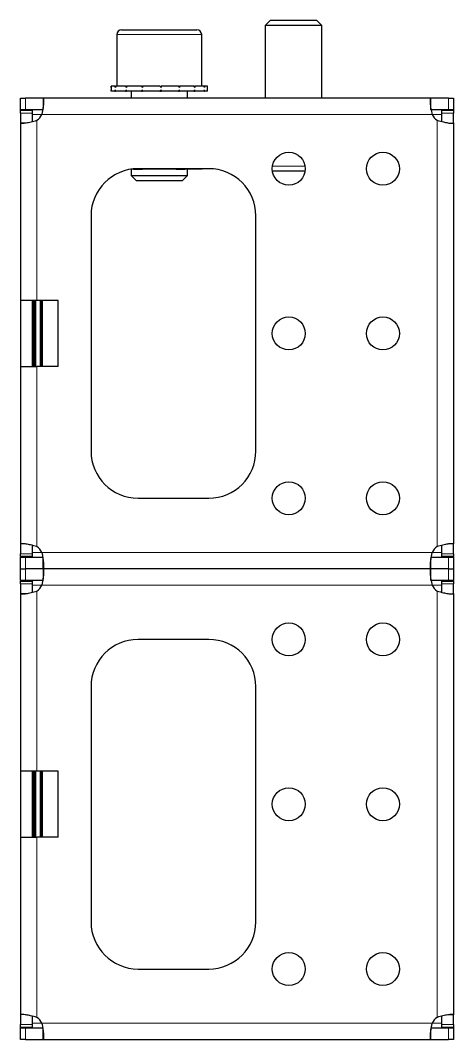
# Model space of a CAD drawing. Header units: millimetres. Extents: x 0 to 3263, y -408 to 594.
# Drawn here: x 3170.8 to 3262.8, y 289.4 to 505.9 of the extents above; entities that cross this region are included whole.
import ezdxf

# ---------------------------------------------------------------- set-up
doc = ezdxf.new("R2010")
doc.units = ezdxf.units.MM

msp = doc.modelspace()

# ---------------------------------------------------------------- linework, layer by layer
at = {"color": 7, "linetype": 'Continuous', "lineweight": 25}
for p, q in [((3223.83, 505.89), (3222.75, 504.82)), ((3222.75, 504.82), (3222.75, 489.39)), ((3234.75, 504.82), (3222.75, 504.82)), ((3233.68, 505.89), (3223.83, 505.89)), ((3234.75, 504.82), (3233.68, 505.89)), ((3234.75, 489.39), (3234.75, 504.82)), ((3191.25, 502.89), (3191.25, 491.89)), ((3192.25, 503.89), (3199.78, 503.89)), ((3199.78, 503.89), (3208.25, 503.89)), ((3209.25, 491.89), (3209.25, 502.89)), ((3190, 491.89), (3190, 490.89)), ((3190, 491.89), (3190.01, 491.89)), ((3190.01, 491.89), (3190.01, 491.64)), ((3190.84, 491.89), (3190.01, 491.89)), ((3190.84, 491.89), (3190.94, 491.89)), ((3190.94, 491.89), (3190.94, 491.64)), ((3193.1, 491.89), (3190.94, 491.89)), ((3193.1, 491.89), (3193.28, 491.89)), ((3193.28, 491.89), (3193.28, 491.64)), ((3196.46, 491.89), (3193.28, 491.89)), ((3196.46, 491.89), (3196.69, 491.89)), ((3196.69, 491.89), (3196.69, 491.64)), ((3200.39, 491.89), (3196.69, 491.89)), ((3200.39, 491.89), (3200.47, 491.89)), ((3200.59, 491.89), (3200.64, 491.89)), ((3200.64, 491.89), (3200.64, 491.64)), ((3204.3, 491.89), (3200.64, 491.89)), ((3204.3, 491.89), (3204.53, 491.89)), ((3204.53, 491.89), (3204.53, 491.64)), ((3207.6, 491.89), (3204.53, 491.89)), ((3207.6, 491.89), (3207.77, 491.89)), ((3207.77, 491.89), (3207.77, 491.64)), ((3209.77, 491.89), (3207.77, 491.89)), ((3209.77, 491.89), (3209.86, 491.89)), ((3209.86, 491.89), (3209.86, 491.64)), ((3210.5, 491.89), (3209.86, 491.89)), ((3210.5, 490.89), (3210.5, 491.89)), ((3170.75, 486.89), (3170.75, 489.39)), ((3170.75, 489.39), (3171.86, 489.39)), ((3175.58, 489.39), (3171.86, 489.39)), ((3175.58, 489.39), (3175.58, 487.18)), ((3257.92, 489.39), (3175.58, 489.39)), ((3190, 490.89), (3190.01, 490.89)), ((3190.01, 490.89), (3190.01, 491.14)), ((3190.84, 490.89), (3190.01, 490.89)), ((3190.84, 490.89), (3190.94, 490.89)), ((3190.94, 490.89), (3190.94, 491.14)), ((3193.1, 490.89), (3190.94, 490.89)), ((3193.1, 490.89), (3193.28, 490.89)), ((3193.28, 490.89), (3193.28, 491.14)), ((3196.46, 490.89), (3193.28, 490.89)), ((3194.25, 490.89), (3194.25, 489.39)), ((3196.46, 490.89), (3196.69, 490.89)), ((3196.69, 490.89), (3196.69, 491.14)), ((3200.39, 490.89), (3196.69, 490.89)), ((3200.39, 490.89), (3200.55, 490.89)), ((3200.55, 490.89), (3200.64, 490.89)), ((3200.64, 490.89), (3200.64, 491.14)), ((3204.3, 490.89), (3200.64, 490.89)), ((3204.3, 490.89), (3204.53, 490.89)), ((3204.53, 490.89), (3204.53, 491.14)), ((3207.6, 490.89), (3204.53, 490.89)), ((3206.25, 489.39), (3206.25, 490.89)), ((3207.6, 490.89), (3207.77, 490.89)), ((3207.77, 490.89), (3207.77, 491.14)), ((3209.77, 490.89), (3207.77, 490.89)), ((3209.77, 490.89), (3209.86, 490.89)), ((3209.86, 490.89), (3209.86, 491.14)), ((3210.5, 490.89), (3209.86, 490.89)), ((3257.92, 486.89), (3257.92, 489.39)), ((3261.64, 489.39), (3257.92, 489.39)), ((3261.64, 489.39), (3262.75, 489.39)), ((3262.75, 489.39), (3262.75, 486.89)), ((3171.86, 486.89), (3170.75, 486.89)), ((3170.75, 486.89), (3170.75, 486.79)), ((3170.75, 486.79), (3173.25, 486.79)), ((3170.75, 486.18), (3170.75, 486.79)), ((3170.75, 486.18), (3170.75, 484.12)), ((3175.58, 486.89), (3171.86, 486.89)), ((3173.25, 486.79), (3173.25, 486.18)), ((3173.25, 486.18), (3173.25, 484.36)), ((3261.64, 486.89), (3257.92, 486.89)), ((3260.25, 486.79), (3262.75, 486.79)), ((3260.25, 486.18), (3260.25, 486.79)), ((3260.25, 484.34), (3260.25, 486.18)), ((3262.75, 486.89), (3261.64, 486.89)), ((3262.75, 486.79), (3262.75, 486.89)), ((3262.75, 486.79), (3262.75, 486.18)), ((3262.75, 484.12), (3262.75, 486.18)), ((3170.75, 484.12), (3171.84, 484.12)), ((3170.75, 484.12), (3170.75, 446.39)), ((3262.75, 484.12), (3262.75, 394.67)), ((3194.25, 474.28), (3194.25, 472.97)), ((3194.78, 474.29), (3194.34, 474.29)), ((3194.78, 474.29), (3196.68, 474.29)), ((3210.75, 474.39), (3195.75, 474.39)), ((3197.23, 474.29), (3196.68, 474.29)), ((3203.27, 474.29), (3197.23, 474.29)), ((3203.83, 474.29), (3203.27, 474.29)), ((3203.83, 474.29), (3205.73, 474.29)), ((3208.98, 474.29), (3205.73, 474.29)), ((3206.25, 472.97), (3206.25, 474.29)), ((3208.98, 474.29), (3208.98, 474.39)), ((3209.08, 474.29), (3208.98, 474.29)), ((3209.1, 474.29), (3209.08, 474.29)), ((3209.08, 474.29), (3209.08, 474.29)), ((3194.25, 472.97), (3195.33, 471.89)), ((3194.25, 472.97), (3199.9, 472.97)), ((3199.9, 472.97), (3206.25, 472.97)), ((3205.18, 471.89), (3206.25, 472.97)), ((3231.22, 473.89), (3224.29, 473.89)), ((3195.33, 471.89), (3199.96, 471.89)), ((3199.96, 471.89), (3205.18, 471.89)), ((3185.75, 464.39), (3185.75, 414.39)), ((3220.75, 414.39), (3220.75, 464.39)), ((3174.25, 446.39), (3170.75, 446.39)), ((3170.75, 446.39), (3170.75, 432.39)), ((3173.25, 446.39), (3173.25, 432.39)), ((3178.75, 446.39), (3174.25, 446.39)), ((3178.75, 432.39), (3178.75, 446.39)), ((3170.75, 432.39), (3174.25, 432.39)), ((3170.75, 432.39), (3170.75, 394.67)), ((3178.75, 432.39), (3174.25, 432.39)), ((3195.75, 404.39), (3210.75, 404.39)), ((3170.75, 394.67), (3170.75, 392.6)), ((3173.25, 394.44), (3173.25, 392.6)), ((3260.25, 392.6), (3260.25, 394.42)), ((3262.75, 394.67), (3261.66, 394.67)), ((3262.75, 392.6), (3262.75, 394.67)), ((3170.75, 391.99), (3170.75, 392.6)), ((3173.25, 391.99), (3170.75, 391.99)), ((3170.75, 391.99), (3170.75, 391.89)), ((3170.75, 389.39), (3170.75, 391.89)), ((3170.75, 391.89), (3171.86, 391.89)), ((3171.86, 391.89), (3175.58, 391.89)), ((3173.25, 392.6), (3173.25, 391.99)), ((3175.58, 389.39), (3175.58, 391.89)), ((3257.92, 391.89), (3261.64, 391.89)), ((3260.25, 391.99), (3260.25, 392.6)), ((3262.75, 391.99), (3260.25, 391.99)), ((3261.64, 391.89), (3262.75, 391.89)), ((3262.75, 392.6), (3262.75, 391.99)), ((3262.75, 391.89), (3262.75, 391.99)), ((3262.75, 391.89), (3262.75, 389.39)), ((3257.92, 389.39), (3257.92, 391.61)), ((3170.75, 386.89), (3170.75, 389.39)), ((3170.75, 389.39), (3171.86, 389.39)), ((3175.58, 389.39), (3171.86, 389.39)), ((3175.58, 389.39), (3175.58, 387.18)), ((3257.92, 389.39), (3175.58, 389.39)), ((3257.92, 386.89), (3257.92, 389.39)), ((3261.64, 389.39), (3257.92, 389.39)), ((3261.64, 389.39), (3262.75, 389.39)), ((3262.75, 389.39), (3262.75, 386.89)), ((3171.86, 386.89), (3170.75, 386.89)), ((3170.75, 386.89), (3170.75, 386.79)), ((3170.75, 386.79), (3173.25, 386.79)), ((3170.75, 386.18), (3170.75, 386.79)), ((3170.75, 386.18), (3170.75, 384.12)), ((3175.58, 386.89), (3171.86, 386.89)), ((3173.25, 386.79), (3173.25, 386.18)), ((3173.25, 386.18), (3173.25, 384.36)), ((3261.64, 386.89), (3257.92, 386.89)), ((3260.25, 386.79), (3262.75, 386.79)), ((3260.25, 386.18), (3260.25, 386.79)), ((3260.25, 384.34), (3260.25, 386.18)), ((3262.75, 386.89), (3261.64, 386.89)), ((3262.75, 386.79), (3262.75, 386.89)), ((3262.75, 386.79), (3262.75, 386.18)), ((3262.75, 384.12), (3262.75, 386.18)), ((3170.75, 384.12), (3171.84, 384.12)), ((3170.75, 384.12), (3170.75, 346.39)), ((3262.75, 384.12), (3262.75, 294.67)), ((3210.75, 374.39), (3195.75, 374.39)), ((3185.75, 364.39), (3185.75, 314.39)), ((3220.75, 314.39), (3220.75, 364.39)), ((3174.25, 346.39), (3170.75, 346.39)), ((3170.75, 346.39), (3170.75, 332.39)), ((3173.25, 346.39), (3173.25, 332.39)), ((3178.75, 346.39), (3174.25, 346.39)), ((3178.75, 332.39), (3178.75, 346.39)), ((3170.75, 332.39), (3174.25, 332.39)), ((3170.75, 332.39), (3170.75, 294.67)), ((3178.75, 332.39), (3174.25, 332.39)), ((3195.75, 304.39), (3210.75, 304.39)), ((3170.75, 294.67), (3170.75, 292.6)), ((3262.75, 294.67), (3261.66, 294.67)), ((3262.75, 292.6), (3262.75, 294.67)), ((3170.75, 291.99), (3170.75, 292.6)), ((3173.25, 294.44), (3173.25, 292.6)), ((3173.25, 292.6), (3173.25, 291.99)), ((3260.25, 292.6), (3260.25, 294.42)), ((3260.25, 291.99), (3260.25, 292.6)), ((3262.75, 292.6), (3262.75, 291.99)), ((3173.25, 291.99), (3170.75, 291.99)), ((3170.75, 291.99), (3170.75, 291.89)), ((3170.75, 289.39), (3170.75, 291.89)), ((3170.75, 291.89), (3171.86, 291.89)), ((3171.86, 291.89), (3175.58, 291.89)), ((3175.58, 289.39), (3175.58, 291.89)), ((3257.92, 291.89), (3261.64, 291.89)), ((3257.92, 289.39), (3257.92, 291.61)), ((3262.75, 291.99), (3260.25, 291.99)), ((3261.64, 291.89), (3262.75, 291.89)), ((3262.75, 291.89), (3262.75, 291.99)), ((3262.75, 291.89), (3262.75, 289.39)), ((3171.86, 289.39), (3170.75, 289.39)), ((3171.86, 289.39), (3175.58, 289.39)), ((3175.58, 289.39), (3257.92, 289.39)), ((3257.92, 289.39), (3261.64, 289.39)), ((3262.75, 289.39), (3261.64, 289.39))]:
    msp.add_line(p, q, dxfattribs=at)
at = {"color": 8, "linetype": 'Continuous', "lineweight": 18}
for p, q in [((3199.72, 502.89), (3191.25, 502.89)), ((3209.25, 502.89), (3199.72, 502.89)), ((3171.86, 489.39), (3171.86, 486.89)), ((3261.64, 486.89), (3261.64, 489.39)), ((3173.25, 486.18), (3170.75, 486.18)), ((3173.25, 485.89), (3175.34, 485.89)), ((3175.34, 485.89), (3258.16, 485.89)), ((3258.16, 485.89), (3260.25, 485.89)), ((3262.75, 486.18), (3260.25, 486.18)), ((3174.25, 484.67), (3174.25, 446.39)), ((3259.25, 484.67), (3259.25, 394.11)), ((3196.68, 474.39), (3196.68, 474.29)), ((3197.23, 474.39), (3197.23, 474.29)), ((3203.27, 474.39), (3203.27, 474.29)), ((3203.83, 474.39), (3203.83, 474.29)), ((3224.29, 474.89), (3231.22, 474.89)), ((3173.55, 432.39), (3173.55, 446.39)), ((3173.75, 446.39), (3173.75, 432.39)), ((3173.86, 432.39), (3173.86, 446.39)), ((3174.06, 446.39), (3174.06, 432.39)), ((3174.94, 432.39), (3174.94, 446.39)), ((3175.14, 446.39), (3175.14, 432.39)), ((3175.25, 432.39), (3175.25, 446.39)), ((3175.45, 446.39), (3175.45, 432.39)), ((3174.25, 432.39), (3174.25, 394.11)), ((3170.75, 392.6), (3173.25, 392.6)), ((3171.86, 391.89), (3171.86, 389.39)), ((3175.34, 392.89), (3173.25, 392.89)), ((3175.34, 392.89), (3258.16, 392.89)), ((3260.25, 392.89), (3258.16, 392.89)), ((3260.25, 392.6), (3262.75, 392.6)), ((3261.64, 389.39), (3261.64, 391.89)), ((3171.86, 389.39), (3171.86, 386.89)), ((3261.64, 386.89), (3261.64, 389.39)), ((3173.25, 386.18), (3170.75, 386.18)), ((3173.25, 385.89), (3175.34, 385.89)), ((3175.34, 385.89), (3258.16, 385.89)), ((3258.16, 385.89), (3260.25, 385.89)), ((3262.75, 386.18), (3260.25, 386.18)), ((3174.25, 384.67), (3174.25, 346.39)), ((3259.25, 384.67), (3259.25, 294.11)), ((3173.55, 332.39), (3173.55, 346.39)), ((3173.75, 346.39), (3173.75, 332.39)), ((3173.86, 332.39), (3173.86, 346.39)), ((3174.06, 346.39), (3174.06, 332.39)), ((3174.94, 332.39), (3174.94, 346.39)), ((3175.14, 346.39), (3175.14, 332.39)), ((3175.25, 332.39), (3175.25, 346.39)), ((3175.45, 346.39), (3175.45, 332.39)), ((3174.25, 332.39), (3174.25, 294.11)), ((3170.75, 292.6), (3173.25, 292.6)), ((3175.34, 292.89), (3173.25, 292.89)), ((3175.34, 292.89), (3258.16, 292.89)), ((3260.25, 292.89), (3258.16, 292.89)), ((3260.25, 292.6), (3262.75, 292.6)), ((3171.86, 291.89), (3171.86, 289.39)), ((3261.64, 289.39), (3261.64, 291.89))]:
    msp.add_line(p, q, dxfattribs=at)
at = {"color": 7, "linetype": 'Continuous', "lineweight": 25}
for centre in [(3227.75, 474.39), (3247.75, 474.39), (3227.75, 439.39), (3247.75, 439.39), (3227.75, 404.39), (3247.75, 404.39), (3227.75, 374.39), (3247.75, 374.39), (3227.75, 339.39), (3247.75, 339.39), (3227.75, 304.39), (3247.75, 304.39)]:
    msp.add_circle(centre, 3.5, dxfattribs=at)
for centre, radius, start, end in [((3192.25, 502.89), 1, 90, 180), ((3208.25, 502.89), 1, 0, 90), ((3172.25, 487.54), 3.5, 304.8499, 331.8729), ((3261.25, 487.54), 3.5, 208.1271, 235.1501), ((3195.75, 464.39), 10, 90, 180), ((3210.75, 464.39), 10, 0, 90), ((3195.75, 414.39), 10, 180, 270), ((3210.75, 414.39), 10, 270, 0), ((3172.25, 391.24), 3.5, 28.1271, 55.1501), ((3261.25, 391.24), 3.5, 124.8499, 151.8729), ((3172.25, 387.54), 3.5, 304.8499, 331.8729), ((3261.25, 387.54), 3.5, 208.1271, 235.1501), ((3195.75, 364.39), 10, 90, 180), ((3210.75, 364.39), 10, 0, 90), ((3195.75, 314.39), 10, 180, 270), ((3210.75, 314.39), 10, 270, 0), ((3172.25, 291.24), 3.5, 28.1271, 55.1501), ((3261.25, 291.24), 3.5, 124.8499, 151.8729)]:
    msp.add_arc(centre, radius, start, end, dxfattribs=at)
for points, knots in [([(3190.01, 491.64), (3190.01, 491.68), (3190.01, 491.75), (3190, 491.83), (3190, 491.87), (3190, 491.89)], [0, 0, 0, 0, 0.499981, 0.749988, 1, 1, 1, 1]), ([(3190.94, 491.64), (3190.92, 491.68), (3190.89, 491.75), (3190.86, 491.83), (3190.84, 491.87), (3190.84, 491.89)], [0, 0, 0, 0, 0.499981, 0.749988, 1, 1, 1, 1]), ([(3193.28, 491.64), (3193.25, 491.68), (3193.21, 491.75), (3193.15, 491.83), (3193.12, 491.87), (3193.1, 491.89)], [0, 0, 0, 0, 0.499981, 0.749988, 1, 1, 1, 1]), ([(3196.69, 491.64), (3196.65, 491.68), (3196.6, 491.75), (3196.52, 491.83), (3196.48, 491.87), (3196.46, 491.89)], [0, 0, 0, 0, 0.499981, 0.749988, 1, 1, 1, 1]), ([(3200.64, 491.64), (3200.6, 491.68), (3200.54, 491.75), (3200.45, 491.83), (3200.41, 491.87), (3200.39, 491.89)], [0, 0, 0, 0, 0.499981, 0.749988, 1, 1, 1, 1]), ([(3200.64, 491.64), (3200.62, 491.71), (3200.59, 491.84), (3200.56, 491.88), (3200.55, 491.89)], [0, 0, 0, 0, 0.561794, 1, 1, 1, 1]), ([(3204.53, 491.64), (3204.49, 491.68), (3204.44, 491.75), (3204.36, 491.83), (3204.32, 491.87), (3204.3, 491.89)], [0, 0, 0, 0, 0.499981, 0.749988, 1, 1, 1, 1]), ([(3207.77, 491.64), (3207.74, 491.68), (3207.7, 491.75), (3207.64, 491.83), (3207.61, 491.87), (3207.6, 491.89)], [0, 0, 0, 0, 0.499981, 0.749988, 1, 1, 1, 1]), ([(3209.86, 491.64), (3209.85, 491.68), (3209.83, 491.75), (3209.8, 491.83), (3209.78, 491.87), (3209.77, 491.89)], [0, 0, 0, 0, 0.4999808, 0.7499881, 1, 1, 1, 1]), ([(3175.34, 485.89), (3175.39, 486.15), (3175.49, 486.64), (3175.64, 487.46), (3175.74, 488.17), (3175.76, 488.74), (3175.74, 489.1), (3175.68, 489.34), (3175.62, 489.37), (3175.58, 489.39)], [0, 0, 0, 0, 0.1440667, 0.2712756, 0.4749075, 0.5979974, 0.7263376, 0.8602454, 1, 1, 1, 1]), ([(3190, 490.89), (3190, 490.91), (3190, 490.95), (3190.01, 491.04), (3190.01, 491.1), (3190.01, 491.14)], [0, 0, 0, 0, 0.25014, 0.50028, 1, 1, 1, 1]), ([(3190.84, 490.89), (3190.84, 490.91), (3190.86, 490.95), (3190.89, 491.04), (3190.92, 491.1), (3190.94, 491.14)], [0, 0, 0, 0, 0.25014, 0.50028, 1, 1, 1, 1]), ([(3193.1, 490.89), (3193.12, 490.91), (3193.15, 490.95), (3193.21, 491.04), (3193.25, 491.1), (3193.28, 491.14)], [0, 0, 0, 0, 0.2501401, 0.5002802, 1, 1, 1, 1]), ([(3196.46, 490.89), (3196.48, 490.91), (3196.52, 490.95), (3196.6, 491.04), (3196.65, 491.1), (3196.69, 491.14)], [0, 0, 0, 0, 0.25014, 0.50028, 1, 1, 1, 1]), ([(3200.39, 490.89), (3200.41, 490.91), (3200.45, 490.95), (3200.54, 491.04), (3200.6, 491.1), (3200.64, 491.14)], [0, 0, 0, 0, 0.25014, 0.50028, 1, 1, 1, 1]), ([(3200.64, 491.14), (3200.62, 491.07), (3200.59, 490.94), (3200.56, 490.91), (3200.55, 490.89)], [0, 0, 0, 0, 0.561794, 1, 1, 1, 1]), ([(3204.3, 490.89), (3204.32, 490.91), (3204.36, 490.95), (3204.44, 491.04), (3204.49, 491.1), (3204.53, 491.14)], [0, 0, 0, 0, 0.25014, 0.50028, 1, 1, 1, 1]), ([(3207.6, 490.89), (3207.61, 490.91), (3207.64, 490.95), (3207.7, 491.04), (3207.74, 491.1), (3207.77, 491.14)], [0, 0, 0, 0, 0.25014, 0.50028, 1, 1, 1, 1]), ([(3209.77, 490.89), (3209.78, 490.91), (3209.8, 490.95), (3209.83, 491.04), (3209.85, 491.1), (3209.86, 491.14)], [0, 0, 0, 0, 0.25014, 0.50028, 1, 1, 1, 1]), ([(3257.92, 489.39), (3257.89, 489.37), (3257.83, 489.33), (3257.76, 488.98), (3257.74, 488.31), (3257.88, 487.2), (3258.07, 486.34), (3258.16, 485.89)], [0, 0, 0, 0, 0.16069, 0.301312, 0.521951, 0.753573, 1, 1, 1, 1]), ([(3170.75, 484.12), (3170.78, 484.1), (3170.82, 484.07), (3171.22, 484.06), (3171.93, 484.1), (3173.03, 484.31), (3173.84, 484.55), (3174.25, 484.67)], [0, 0, 0, 0, 0.17084, 0.319217, 0.548103, 0.767822, 1, 1, 1, 1]), ([(3259.25, 484.67), (3259.71, 484.54), (3260.51, 484.33), (3261.42, 484.13), (3262.01, 484.06), (3262.41, 484.04), (3262.7, 484.06), (3262.73, 484.1), (3262.75, 484.12)], [0, 0, 0, 0, 0.254149, 0.448213, 0.574908, 0.708872, 0.850468, 1, 1, 1, 1]), ([(3206, 474.39), (3205.98, 474.37), (3205.93, 474.31), (3205.83, 474.29), (3205.75, 474.29), (3205.73, 474.29)], [0, 0, 0, 0, 0.3199575, 0.8240598, 1, 1, 1, 1]), ([(3209.46, 474.39), (3209.42, 474.37), (3209.32, 474.32), (3209.19, 474.3), (3209.13, 474.3), (3209.1, 474.29)], [0, 0, 0, 0, 0.34226, 0.727317, 1, 1, 1, 1]), ([(3174.25, 394.11), (3173.8, 394.24), (3172.99, 394.46), (3172.08, 394.65), (3171.49, 394.72), (3171.09, 394.74), (3170.81, 394.73), (3170.77, 394.69), (3170.75, 394.67)], [0, 0, 0, 0, 0.2541487, 0.4482127, 0.5749082, 0.7088724, 0.8504677, 1, 1, 1, 1]), ([(3262.75, 394.67), (3262.73, 394.68), (3262.68, 394.71), (3262.28, 394.72), (3261.57, 394.68), (3260.47, 394.47), (3259.67, 394.23), (3259.25, 394.11)], [0, 0, 0, 0, 0.1708405, 0.3192172, 0.5481031, 0.7678223, 1, 1, 1, 1]), ([(3175.58, 389.39), (3175.61, 389.41), (3175.67, 389.45), (3175.74, 389.81), (3175.76, 390.47), (3175.62, 391.58), (3175.44, 392.45), (3175.34, 392.89)], [0, 0, 0, 0, 0.16069, 0.301312, 0.521951, 0.753573, 1, 1, 1, 1]), ([(3258.16, 392.89), (3258.11, 392.63), (3258.01, 392.14), (3257.87, 391.32), (3257.76, 390.61), (3257.75, 390.05), (3257.77, 389.69), (3257.82, 389.44), (3257.89, 389.41), (3257.92, 389.39)], [0, 0, 0, 0, 0.144067, 0.271276, 0.474907, 0.597997, 0.726338, 0.860245, 1, 1, 1, 1]), ([(3175.34, 385.89), (3175.39, 386.15), (3175.49, 386.64), (3175.64, 387.46), (3175.74, 388.17), (3175.76, 388.74), (3175.74, 389.1), (3175.68, 389.34), (3175.62, 389.37), (3175.58, 389.39)], [0, 0, 0, 0, 0.1440667, 0.2712756, 0.4749075, 0.5979974, 0.7263376, 0.8602454, 1, 1, 1, 1]), ([(3257.92, 389.39), (3257.89, 389.37), (3257.83, 389.33), (3257.76, 388.98), (3257.74, 388.31), (3257.88, 387.2), (3258.07, 386.34), (3258.16, 385.89)], [0, 0, 0, 0, 0.16069, 0.301312, 0.521951, 0.753573, 1, 1, 1, 1]), ([(3170.75, 384.12), (3170.78, 384.1), (3170.82, 384.07), (3171.22, 384.06), (3171.93, 384.1), (3173.03, 384.31), (3173.84, 384.55), (3174.25, 384.67)], [0, 0, 0, 0, 0.17084, 0.319217, 0.548103, 0.767822, 1, 1, 1, 1]), ([(3259.25, 384.67), (3259.71, 384.54), (3260.51, 384.33), (3261.42, 384.13), (3262.01, 384.06), (3262.41, 384.04), (3262.7, 384.06), (3262.73, 384.1), (3262.75, 384.12)], [0, 0, 0, 0, 0.254149, 0.448213, 0.574908, 0.708872, 0.850468, 1, 1, 1, 1]), ([(3174.25, 294.11), (3173.8, 294.24), (3172.99, 294.46), (3172.08, 294.65), (3171.49, 294.72), (3171.09, 294.74), (3170.81, 294.73), (3170.77, 294.69), (3170.75, 294.67)], [0, 0, 0, 0, 0.2541487, 0.4482127, 0.5749082, 0.7088724, 0.8504677, 1, 1, 1, 1]), ([(3262.75, 294.67), (3262.73, 294.68), (3262.68, 294.71), (3262.28, 294.72), (3261.57, 294.68), (3260.47, 294.47), (3259.67, 294.23), (3259.25, 294.11)], [0, 0, 0, 0, 0.17084, 0.319217, 0.548103, 0.767822, 1, 1, 1, 1]), ([(3175.58, 289.39), (3175.61, 289.41), (3175.67, 289.45), (3175.74, 289.81), (3175.76, 290.47), (3175.62, 291.58), (3175.44, 292.45), (3175.34, 292.89)], [0, 0, 0, 0, 0.16069, 0.3013121, 0.5219513, 0.7535732, 1, 1, 1, 1]), ([(3258.16, 292.89), (3258.11, 292.63), (3258.01, 292.14), (3257.87, 291.32), (3257.76, 290.61), (3257.75, 290.05), (3257.77, 289.69), (3257.82, 289.44), (3257.89, 289.41), (3257.92, 289.39)], [0, 0, 0, 0, 0.144067, 0.271276, 0.474907, 0.597997, 0.726338, 0.860245, 1, 1, 1, 1])]:
    msp.add_open_spline(points, degree=3, knots=knots, dxfattribs=at)

doc.saveas('drawing.dxf')
